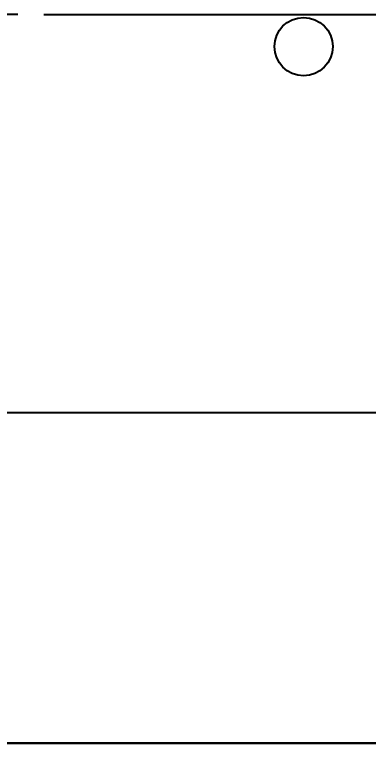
# Model space of a CAD drawing. Header units: metres. Extents: x 0 to 63075, y 0 to 44550.
# Drawn here: x 11705 to 12725, y 28153 to 30251 of the extents above; entities that cross this region are included whole.
import ezdxf

# ---------------------------------------------------------------- set-up
doc = ezdxf.new("R2010")
doc.units = ezdxf.units.M
doc.header["$LTSCALE"] = 75
doc.linetypes.add('CENTER2', pattern=[28.575, 19.05, -3.175, 3.175, -3.175])
doc.linetypes.add('CENTERX2', pattern=[101.6, 63.5, -12.7, 12.7, -12.7])
for name, color, linetype in [('SC1', 7, 'CENTER2'), ('SDM', 7, 'Continuous'), ('SL1', 8, 'Continuous')]:
    doc.layers.add(name, color=color, linetype=linetype)
doc.styles.add('ROMANS', font='ROMANS.SHX')
doc.dimstyles.new('75___1-75', dxfattribs={"dimscale": 75, "dimtxt": 2.5, "dimasz": 2, "dimexe": 1.5, "dimexo": 1, "dimgap": 0.5, "dimtad": 1, "dimdec": 0, "dimzin": 12, "dimtxsty": 'ROMANS', "dimcen": 0, "dimclrd": 256, "dimclre": 256, "dimclrt": 3, "dimazin": 3, "dimtfac": 1, "dimtdec": 0, "dimtmove": 0, "dimatfit": 0, "dimfxl": 1, "dimlwd": -1, "dimlwe": -1, "dimarcsym": 0})

# ---------------------------------------------------------------- blocks, each defined once
blk = doc.blocks.new('A$C29c634ac')
at = {"layer": 'SC1'}
blk.add_line((3529.9, 7583.1), (9090.1, 7583.1), dxfattribs=at)
at = {"layer": 'SL1'}
for p, q in [((0, 5484.5), (12183.1, 5484.5)), ((8784.3, 5484.5), (0, 5484.5))]:
    blk.add_line(p, q, dxfattribs=at)
blk.add_circle((4278.7, 7490.8), 84.1, dxfattribs=at)
blk = doc.blocks.new('*D27')
at = {"layer": 'Defpoints', "color": 0, "transparency": 16777216}
for p in [(11068.1, 30251.5), (11789.4, 30251.5), (14328.3, 29104.2)]:
    blk.add_point(p, dxfattribs=at)
at = {"layer": 'SDM', "transparency": 16777216}
for p, q in [((11714.4, 30251.5), (10955.6, 30251.5)), ((11068.1, 29254.2), (11068.1, 30101.5)), ((14253.3, 29104.2), (10955.6, 29104.2))]:
    blk.add_line(p, q, dxfattribs=at)
for points in [[(11043.1, 30101.5), (11093.1, 30101.5), (11068.1, 30251.5)], [(11043.1, 29254.2), (11093.1, 29254.2), (11068.1, 29104.2)]]:
    blk.add_solid(points, dxfattribs=at)
at = {"layer": 'SDM', "color": 3, "transparency": 16777216, "insert": (10936.8, 29677.9), "char_height": 187.5, "attachment_point": 5, "rotation": 90, "style": 'ROMANS'}
blk.add_mtext('1147', dxfattribs=at)

msp = doc.modelspace()

# ---------------------------------------------------------------- linework, layer by layer
at = {"layer": 'SC1', "color": 7, "linetype": 'CENTERX2', "lineweight": 9}
msp.add_line((21442.6, 28152.6), (5680.4, 28152.6), dxfattribs=at)

# ---------------------------------------------------------------- block references
at = {"layer": 'SDM'}
msp.add_blockref('A$C29c634ac', (8259.5, 22668.4), dxfattribs=at)

# ---------------------------------------------------------------- dimensions: what is measured, and where the dimension line sits
dim = msp.add_linear_dim(base=(11068.1, 30251.5), p1=(14328.3, 29104.2), p2=(11789.4, 30251.5), angle=90, dimstyle='75___1-75', dxfattribs=at)
dim.commit()
dim.dimension.update_dxf_attribs({"geometry": '*D27', "text_midpoint": (10936.8, 29677.9)})

doc.saveas('drawing.dxf')
